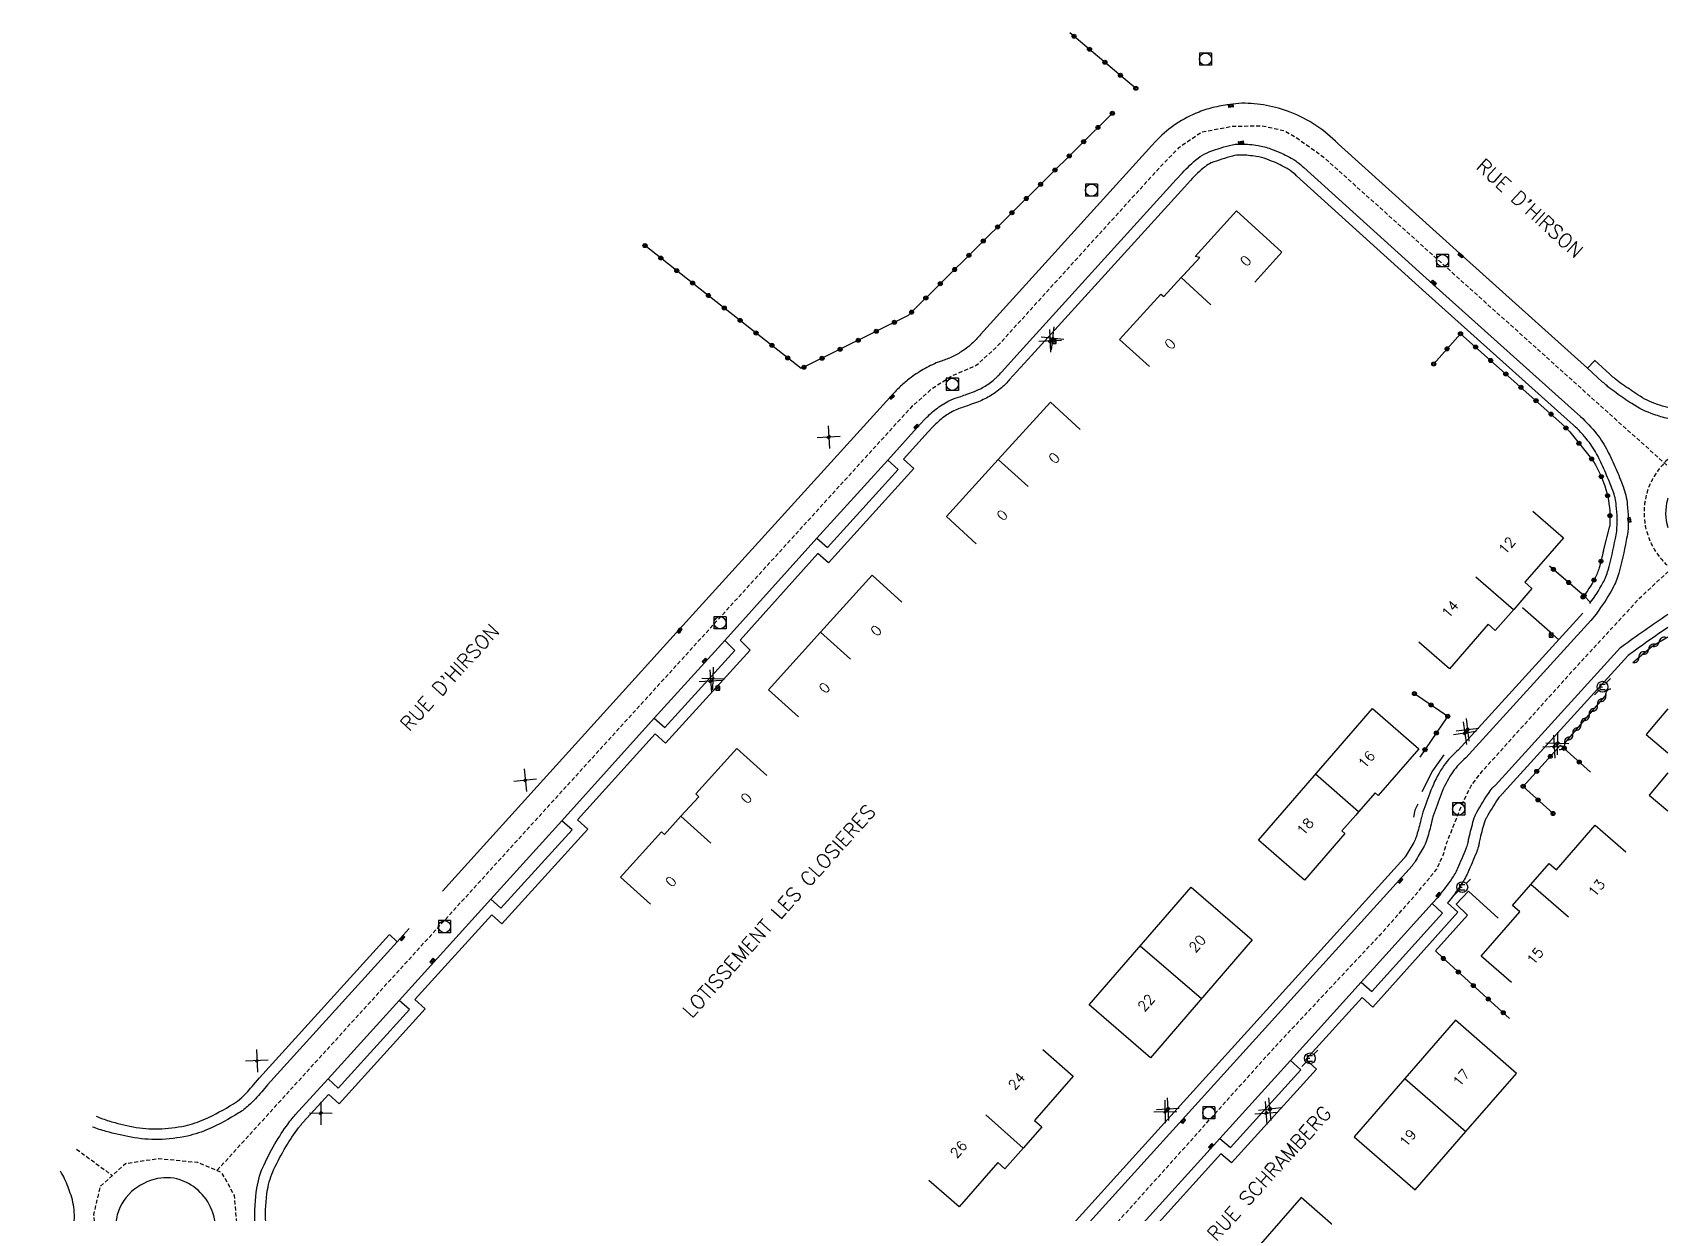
# Model space of a CAD drawing. Header units: millimetres. Extents: x 153000 to 154001, y 120000 to 121000.
# Drawn here: x 153797.5 to 154000.1, y 120311.5 to 120457.7 of the extents above; entities that cross this region are included whole.
import ezdxf
from ezdxf.enums import TextEntityAlignment as Align

# ---------------------------------------------------------------- set-up
doc = ezdxf.new("R2010")
doc.units = ezdxf.units.MM
doc.linetypes.add('DASHED', pattern=[0.75, 0.5, -0.25])
doc.layers.get('0').update_dxf_attribs({"linetype": 'CONTINUOUS'})
for name, color, linetype in [('W0001', 6, 'DASHED'), ('W0008', 7, 'CONTINUOUS'), ('W0017', 7, 'CONTINUOUS'), ('W0100', 7, 'CONTINUOUS'), ('W0310', 3, 'CONTINUOUS'), ('W0322', 7, 'CONTINUOUS'), ('W0330', 7, 'CONTINUOUS'), ('W0400', 7, 'CONTINUOUS'), ('W0420', 7, 'CONTINUOUS'), ('W0471', 7, 'CONTINUOUS'), ('W0984', 7, 'CONTINUOUS'), ('W0989', 7, 'CONTINUOUS'), ('W0991', 7, 'CONTINUOUS'), ('W1102', 7, 'CONTINUOUS')]:
    doc.layers.add(name, color=color, linetype=linetype)
doc.styles.get("Standard").update_dxf_attribs({"font": 'romans.shx', "width": 0.85})

# ---------------------------------------------------------------- blocks, each defined once
blk = doc.blocks.new('T420')
for p, q in [((0.75, 0.75), (-0.75, 0.75)), ((-0.75, 0.75), (-0.75, -0.75)), ((0.75, 0.75), (0.75, -0.75)), ((0.75, -0.75), (-0.75, -0.75))]:
    blk.add_line(p, q)
blk.add_ellipse((0, 0), major_axis=(-0.53, 0.53), ratio=1, start_param=3.926991, end_param=10.210176)
blk = doc.blocks.new('t330o')
at = {"color": 0, "linetype": 'Continuous'}
for p, q in [((0.25, -0.25), (-0.25, 0.25)), ((-0.25, -0.25), (0.25, 0.25)), ((-0.25, 0.25), (-0.25, -0.25)), ((0.25, 0.25), (-0.25, 0.25)), ((0.25, -0.25), (0.25, 0.25)), ((-0.25, -0.25), (0.25, -0.25)), ((-0.25, -0.25), (-0.25, -0.25))]:
    blk.add_line(p, q, dxfattribs=at)
blk = doc.blocks.new('t991o')
at = {"color": 0, "linetype": 'Continuous'}
for p, q in [((-1, 1), (1, -1)), ((-1, -1), (1, 1))]:
    blk.add_line(p, q, dxfattribs=at)
blk = doc.blocks.new('t322o')
at = {"color": 0, "linetype": 'Continuous'}
for radius in [0.25, 0.15]:
    blk.add_circle((0, 0), radius, dxfattribs=at)
blk = doc.blocks.new('T400')
for p, q in [((-0.15, 0.3), (0.15, 0.3)), ((-0.15, -0.25), (-0.15, 0.3)), ((-0.15, 0.15), (0.15, 0.15)), ((-0.15, 0), (0.15, 0)), ((0.15, 0.3), (0.15, -0.25)), ((-0.15, -0.15), (0.15, -0.15)), ((-0.15, -0.25), (-0.15, -0.3)), ((-0.15, -0.3), (0.15, -0.3)), ((0.15, -0.3), (0.15, -0.25))]:
    blk.add_line(p, q)
blk = doc.blocks.new('t310o')
at = {"color": 0, "linetype": 'Continuous'}
for centre, start, end in [((-0.5, 0.38), 216.8699, 323.1304), ((0.5, -0.37), 36.8699, 143.1303)]:
    blk.add_arc(centre, 0.625, start, end, dxfattribs=at)
blk = doc.blocks.new('T471')
for p, q in [((-0.333334, 0.333334), (-0.333334, -0.333334)), ((-0.333334, 0.333334), (0.333334, 0.333334)), ((-0.333334, 0), (0, 0)), ((0.500001, 0.500001), (1.000002, 1.000002)), ((-0.500001, -0.500001), (-1.000002, -1.000002)), ((-0.333334, -0.333334), (0.333334, -0.333334))]:
    blk.add_line(p, q)
blk.add_ellipse((0, 0), major_axis=(0.471405, 0.471405), ratio=1, start_param=5.4977871438, end_param=11.780972451)

msp = doc.modelspace()

# ---------------------------------------------------------------- linework, layer by layer
at = {"layer": 'W0001', "flags": 128}
for points in [[(153999.86, 120404.11), (153957.45, 120442.18), (153954.16, 120444.51), (153952.56, 120445.47), (153949.75, 120446.11), (153945.98, 120446.03), (153942.21, 120445.31), (153939.4, 120443.39), (153937.07, 120440.99), (153916.81, 120418.69), (153914.33, 120416.44), (153911.36, 120415.16), (153908.71, 120413.48), (153906.3, 120411.32), (153820.27, 120316.75)], [(153945.5, 120191.42), (153908.5, 120224), (153905.61, 120227.9), (153904.96, 120230.42), (153904.3, 120235.72), (153904.06, 120238.65), (153902.9, 120240.64), (153900.92, 120243.44), (153897.48, 120247.54), (153896.08, 120252.05), (153896.01, 120255.77), (153896.82, 120260.25), (153898, 120263.32), (153899.34, 120266.6), (153901.97, 120271.09), (153903.65, 120273.6), (153906.87, 120277.49), (153909.57, 120281.36), (153911.52, 120283.97), (153912.59, 120286.22), (153914.06, 120289.27), (153915.81, 120292.02), (153917.57, 120294.77), (153922.04, 120299.66), (153931.04, 120309.49), (153951.24, 120331.97), (153964.44, 120346.05), (153969.09, 120351.31), (153971.37, 120354.08), (153972.17, 120355.83), (153972.64, 120357.4), (153974.5, 120362.07), (153975.62, 120364.39), (153976.79, 120365.95), (153988.43, 120378.9), (153996.53, 120387.67), (154000, 120390.9)], [(153802.88, 120319.42), (153807.32, 120316.15)]]:
    msp.add_lwpolyline(points, dxfattribs=at)
msp.add_lwpolyline([(154000, 120404.81, 0.144249), (153997.36, 120400.52, 0.181181), (153997.95, 120394.37, 0.097451), (154000, 120391.66, 0.097451)], format="xyb", dxfattribs=at)
msp.add_lwpolyline([(153818.83, 120301.27), (153821.19, 120302.99), (153822.45, 120306.29), (153822.76, 120309.9), (153822.45, 120313.67), (153820.88, 120316.5), (153817.89, 120317.75), (153813.02, 120318.22), (153808.93, 120317.6), (153805.79, 120314.77), (153805, 120311.32), (153805.31, 120307.24), (153807.04, 120303.94), (153812.07, 120301.27)], close=True, dxfattribs=at)
at = {"layer": 'W0008', "flags": 128}
for points in [[(154000, 120409.87, -0.016345), (153998.28, 120410.39, -0.06668), (153995.54, 120411.73, -0.00656), (153993.62, 120413.05, -0.013106), (153992.68, 120413.74, -0.013195), (153992.47, 120413.92, -0.004801), (153991.92, 120414.41), (153990.03, 120416.13), (153974.65, 120429.96), (153959.16, 120443.9, 0.0544), (153956.4, 120446.19, 0.0544), (153953.23, 120447.83, 0.04633), (153950.29, 120448.66, 0.04633), (153947.25, 120448.93), (153945.43, 120448.72, 0.035447), (153943.4, 120448.32, 0.035447), (153941.45, 120447.65, 0.052372), (153938.8, 120446.16, 0.052372), (153936.51, 120444.16), (153914.85, 120420.3, -0.040927), (153913.75, 120419.12, -0.040927), (153912.47, 120418.14, -0.036599), (153911.2, 120417.45, -0.036599), (153909.85, 120416.96, 0.033327), (153908, 120416.09, 0.033327), (153906.28, 120414.98, 0.024906), (153905.1, 120414.01, 0.024906), (153904.03, 120412.93), (153877.18, 120383.33), (153848.23, 120351.37)], [(153824.98, 120310.3, -0.04938), (153825.23, 120314.6, -0.070716), (153826.11, 120317.49, -0.024588), (153827.66, 120320.41, -0.027422), (153829.32, 120322.86, -0.012121), (153829.62, 120323.25, -0.011286), (153829.98, 120323.66), (153833.11, 120327.08), (153834.04, 120328.11), (153842.85, 120337.83), (153854.2, 120350.37), (153863, 120360.09), (153874.45, 120372.79), (153883.18, 120382.39), (153894.58, 120395.07), (153903.39, 120404.75), (153907.38, 120409.17), (153908, 120409.83, -0.045128), (153909.52, 120411.19, -0.048011), (153911.16, 120412.18, -0.036111), (153911.72, 120412.4, 0.014312), (153913.16, 120412.89), (153914.11, 120413.25, 0.049218), (153915.43, 120413.9, 0.044705), (153916.72, 120414.87, 0.015307), (153917.01, 120415.16, 0.009692), (153917.46, 120415.63), (153920.16, 120418.62), (153939.11, 120439.48), (153939.87, 120440.31, -0.036867), (153941.81, 120442.13, -0.075117), (153942.94, 120442.8, -0.032418), (153945.72, 120443.71, -0.066574), (153947.14, 120443.88, -0.036273), (153949.24, 120443.7, -0.047356), (153950.8, 120443.29, -0.020471), (153952.05, 120442.78, -0.016844), (153953.51, 120442.04, -0.037486), (153954.06, 120441.69, -0.02178), (153954.93, 120440.97), (153970.95, 120426.49), (153988.45, 120410.78), (153989.19, 120410.12, -0.0428), (153991.18, 120407.99, -0.049827), (153992.53, 120405.87, -0.013447), (153993.56, 120403.69, -0.013492), (153994.46, 120401.46, -0.064109), (153994.98, 120399.27, -0.041926), (153995.05, 120395.84)], [(154000, 120400.04, 0.009121), (153999.94, 120399.83, 0.142009), (154000, 120396.41, 0.142009)], [(153995.05, 120395.84, 0.004304), (153994.85, 120394.78, -0.02121), (153993.92, 120390.73, -0.057442), (153993.17, 120388.87, -0.035782), (153991.44, 120386.17), (153991.11, 120385.68), (153990.45, 120384.89), (153974.97, 120367.87), (153974.75, 120367.67, 0.066568), (153973.2, 120365.89, 0.055657), (153971.92, 120363.37, 0.004749), (153970.94, 120360.68, 0.024756), (153970.79, 120360.15, 0.013162), (153970.76, 120360.05, -0.009266), (153970.73, 120359.9), (153970.67, 120359.64, -0.024286), (153970.11, 120357.63, -0.050652), (153969.7, 120356.72, -0.005635), (153968.7, 120355.05, -0.02541), (153968.46, 120354.69, -0.011), (153968.39, 120354.6, -0.010738), (153968.31, 120354.51), (153934.7, 120317.41), (153916.5, 120297.27)], [(153933.82, 120308.91), (153944.5, 120320.73), (153953.26, 120330.41), (153962.03, 120340.11), (153970.79, 120349.82), (153971.46, 120350.55), (153971.73, 120350.88, 0.026801), (153973.24, 120352.87, 0.043902), (153973.98, 120354.2, 0.007361), (153975.02, 120356.63, 0.029789), (153975.23, 120357.25, 0.038124), (153975.27, 120357.46, -0.028246), (153975.32, 120357.74), (153975.43, 120358.22, -0.017989), (153976.03, 120360.44, -0.054861), (153976.34, 120361.14, -0.016792), (153977.85, 120363.58, -0.050194), (153978.46, 120364.32, -0.029575), (153978.58, 120364.42, 0.042565), (153978.66, 120364.49), (153994.12, 120381.54), (153994.3, 120381.66, -0.009342), (154000, 120385.67, -0.009342)], [(153844.08, 120346.73), (153842.59, 120345.08), (153826.55, 120327.39), (153825.82, 120326.51, -0.030865), (153824.2, 120324.82, -0.047889), (153823, 120323.9, -0.033839), (153819.3, 120321.93, -0.050488), (153816.62, 120321.04, -0.049549), (153813.06, 120320.61, -0.051709), (153809.64, 120320.89, -0.014738), (153806.55, 120321.6, -0.010189), (153804.86, 120322.15)], [(153797.46, 120303.63, -0.009644), (153798.06, 120304.06, 0.03098), (153799.02, 120304.91, 0.035743), (153801.5, 120307.81, 0.076959), (153802.33, 120309.38, 0.090183), (153802.62, 120311.3, 0.071597), (153802.2, 120313.71, 0.029721), (153801.41, 120315.72, 0.033422), (153800.9, 120316.68, 0.007009)], [(153818.34, 120305.39, 0.126639), (153819.92, 120308.18, 0.136216), (153819.9, 120311.16, 0.111636), (153818.46, 120313.8, 0.115658), (153816.1, 120315.47, 0.149082), (153812.91, 120315.77, 0.132392), (153809.71, 120314.15, 0.163537), (153807.82, 120310.8, 0.168906), (153808.35, 120307.11, 0.146461), (153811.01, 120304.36, 0.151957), (153814.62, 120303.59, 0.087618), (153816.6, 120304.14, 0.08452), (153818.34, 120305.35)]]:
    msp.add_lwpolyline(points, format="xyb", dxfattribs=at)
for points in [[(153894.58, 120395.07), (153895.92, 120393.93), (153904.66, 120403.59), (153903.39, 120404.75)], [(153874.45, 120372.79), (153875.74, 120371.62), (153884.42, 120381.17), (153883.18, 120382.39)], [(153854.2, 120350.37), (153855.45, 120349.25), (153864.28, 120358.95), (153863, 120360.09)], [(153962.03, 120340.11), (153963.35, 120338.92), (153972.08, 120348.65), (153970.79, 120349.82)], [(153834.04, 120328.11), (153835.31, 120326.96), (153844.12, 120336.69), (153842.85, 120337.83)], [(153944.5, 120320.73), (153945.83, 120319.6), (153954.55, 120329.22), (153953.26, 120330.41)]]:
    msp.add_lwpolyline(points, dxfattribs=at)
at = {"layer": 'W0017', "flags": 128}
for points in [[(153993.68, 120395.93, 0.041926), (153993.62, 120399.13, 0.064109), (153993.18, 120400.98, 0.013492), (153992.3, 120403.14, 0.013447), (153991.31, 120405.25, 0.049827), (153990.11, 120407.14, 0.0428), (153988.27, 120409.1), (153987.53, 120409.76), (153970.03, 120425.47), (153954.01, 120439.96, 0.02178), (153953.23, 120440.6, 0.037486), (153952.86, 120440.84, 0.016844), (153951.47, 120441.53, 0.020471), (153950.33, 120442, 0.047356), (153949.02, 120442.34, 0.036273), (153947.12, 120442.51, 0.066574), (153946.06, 120442.38, 0.032418), (153943.45, 120441.53, 0.075117), (153942.67, 120441.07, 0.036867), (153940.88, 120439.38), (153940.12, 120438.55), (153921.17, 120417.69), (153918.47, 120414.71, -0.009692), (153917.99, 120414.2, -0.015307), (153917.64, 120413.86, -0.044705), (153916.15, 120412.74, -0.049218), (153914.6, 120411.97), (153913.64, 120411.61, -0.014312), (153912.13, 120411.09, 0.036111), (153911.75, 120410.94, 0.048011), (153910.34, 120410.09, 0.045128), (153909, 120408.9), (153908.39, 120408.24), (153905.32, 120404.84), (153906.59, 120403.68), (153896.04, 120392.02), (153894.7, 120393.16), (153885.07, 120382.45), (153886.32, 120381.22), (153875.84, 120369.69), (153874.55, 120370.85), (153864.94, 120360.19), (153866.23, 120359.05), (153855.55, 120347.32), (153854.31, 120348.44), (153844.79, 120337.93), (153846.06, 120336.79), (153835.41, 120325.02), (153834.13, 120326.17), (153834.12, 120326.16)], [(154000, 120411.24, -0.013033), (153998.7, 120411.64, -0.06668), (153996.27, 120412.82, -0.00656), (153994.38, 120414.12, -0.013106), (153993.5, 120414.78, -0.013195), (153993.34, 120414.91, -0.004801), (153992.8, 120415.39), (153990.92, 120417.11)], [(153990.34, 120386.99, 0.035782), (153991.96, 120389.53, 0.057442), (153992.59, 120391.09, 0.02121), (153993.5, 120395.03, -0.020211), (153993.68, 120395.93)], [(153989.45, 120385.8), (153974.02, 120368.84), (153973.85, 120368.69, 0.066568), (153972.07, 120366.63, 0.055657), (153970.66, 120363.85, 0.004749), (153969.67, 120361.13, 0.024756), (153969.47, 120360.48, 0.013162), (153969.43, 120360.3, -0.009266), (153969.41, 120360.21), (153969.35, 120359.94, -0.024286), (153968.82, 120358.06, -0.050652), (153968.52, 120357.4, -0.005635), (153967.54, 120355.75, -0.02541), (153967.38, 120355.51, -0.011), (153967.35, 120355.47, -0.010738), (153967.31, 120355.42), (153933.7, 120318.31), (153915.49, 120298.17)], [(154000, 120384.02, 0.008099), (153995.1, 120380.56), (153995.04, 120380.52), (153979.66, 120363.58, -0.042193), (153979.42, 120363.35, 0.049982), (153978.98, 120362.82, 0.016792), (153977.52, 120360.46, 0.054861), (153977.33, 120360.04, 0.017989), (153976.75, 120357.91), (153976.64, 120357.43, 0.028246), (153976.62, 120357.3, -0.038124), (153976.54, 120356.89, -0.029789), (153976.28, 120356.12, -0.007361), (153975.22, 120353.65, -0.043902), (153974.37, 120352.11, -0.026801), (153972.77, 120350), (153972.71, 120349.92), (153974, 120348.75), (153963.45, 120336.99), (153962.13, 120338.19), (153955.17, 120330.5), (153956.47, 120329.31), (153945.95, 120317.71), (153944.63, 120318.84), (153935.75, 120309.02)], [(153805.31, 120323.51, 0.029873), (153806.9, 120322.91, 0.028538), (153809.88, 120322.18, 0.051709), (153813.04, 120321.92, 0.049549), (153816.34, 120322.32, 0.050488), (153818.76, 120323.13, 0.033839), (153822.31, 120325.02, 0.047889), (153823.31, 120325.78, 0.030865), (153824.81, 120327.36), (153825.56, 120328.26), (153841.61, 120345.96)], [(153836.07, 120294.81), (153831.86, 120298.64), (153831.09, 120299.32, -0.055128), (153829.09, 120301.57, -0.065475), (153827.95, 120303.72, -0.02994), (153826.67, 120307.89, -0.049354), (153826.32, 120310.36, -0.04938), (153826.55, 120314.4, -0.070716), (153827.33, 120316.92, -0.024588), (153828.82, 120319.72, -0.027422), (153830.39, 120322.05, -0.012121), (153830.66, 120322.39, -0.011286), (153830.97, 120322.75), (153834.1, 120326.17)]]:
    msp.add_lwpolyline(points, format="xyb", dxfattribs=at)
for points in [[(153990.96, 120417.07), (153990.03, 120416.13)], [(153990.43, 120387.11), (153989.62, 120387.95), (153985.35, 120391.62)], [(153986.46, 120382.52), (153985.74, 120383.15), (153981.98, 120386.44)], [(153972.25, 120368.25), (153970.86, 120366.28), (153969.54, 120363.67)], [(153969.02, 120362.12), (153968.65, 120361.37), (153968.49, 120360.51)], [(153972.2, 120343.02), (153971.21, 120343.96), (153975.18, 120348.39), (153973.79, 120349.73), (153975.29, 120351.37), (153978.99, 120348.01)], [(153842.59, 120345.08), (153841.64, 120345.99)]]:
    msp.add_lwpolyline(points, dxfattribs=at)
at = {"layer": 'W0100', "flags": 128}
for points in [[(153935.78, 120416.31), (153932.08, 120419.68), (153937.2, 120425.3), (153937.57, 120424.98), (153939.72, 120427.34), (153939.99, 120427.63), (153942.02, 120429.83), (153941.45, 120429.96), (153946.56, 120435.59), (153952.19, 120430.48), (153948.83, 120426.77)], [(153914.34, 120394.38), (153910.64, 120397.74), (153917.06, 120404.82), (153923.51, 120411.9), (153927.21, 120408.54)], [(153892.32, 120372.96), (153888.6, 120376.3), (153895.03, 120383.45), (153901.43, 120390.5), (153905.13, 120387.14)], [(153873.97, 120349.74), (153870.26, 120353.08), (153875.34, 120358.72), (153875.71, 120358.39), (153877.76, 120360.65), (153879.95, 120363.06), (153879.59, 120363.4), (153884.69, 120369.04), (153888.4, 120365.69)]]:
    msp.add_lwpolyline(points, dxfattribs=at)
for points in [[(153923.52, 120419.72), (153923.7, 120419.55), (153923.44, 120419.27), (153923.26, 120419.44)], [(153923.84, 120419.95), (153923.92, 120419.85), (153923.72, 120419.68), (153923.64, 120419.78)], [(153896.02, 120407.36), (153895.83, 120407.53), (153896.11, 120407.83), (153896.29, 120407.66)], [(153881.44, 120377.58), (153881.63, 120377.42), (153881.39, 120377.15), (153881.21, 120377.31)], [(153881.86, 120377.74), (153881.8, 120377.81), (153881.62, 120377.64), (153881.68, 120377.58)], [(153974.84, 120370.71), (153974.66, 120370.85), (153974.88, 120371.14), (153975.06, 120371.01)], [(153975.13, 120371.1), (153974.95, 120371.25), (153975.21, 120371.59), (153975.4, 120371.44)], [(153985.92, 120369.44), (153986.09, 120369.29), (153985.89, 120369.07), (153985.72, 120369.22)], [(153986.37, 120369.9), (153986.56, 120369.7), (153986.24, 120369.4), (153986.05, 120369.59)], [(153858.46, 120364.9), (153858.27, 120365.05), (153858.47, 120365.29), (153858.66, 120365.14)], [(153825.19, 120330.2), (153825.06, 120330.31), (153825.26, 120330.53), (153825.39, 120330.42)], [(153833.2, 120324.06), (153833.36, 120323.9), (153833.1, 120323.65), (153832.95, 120323.8)], [(153937.57, 120324.01), (153937.73, 120323.85), (153937.95, 120324.08), (153937.79, 120324.24)], [(153938.01, 120324.12), (153937.82, 120324.28), (153938.12, 120324.61), (153938.3, 120324.44)], [(153950.46, 120323.93), (153950.29, 120324.09), (153950.07, 120323.84), (153950.25, 120323.69)], [(153950.47, 120324.28), (153950.74, 120324.61), (153950.95, 120324.45), (153950.68, 120324.11)]]:
    msp.add_lwpolyline(points, close=True, dxfattribs=at)
at = {"layer": 'W0100'}
for points in [[(153983.29, 120398.41), (153987.06, 120395.13), (153982.27, 120389.62), (153983.17, 120388.83), (153980.91, 120386.24), (153978.62, 120383.64), (153977.73, 120384.41), (153972.94, 120378.9), (153969.17, 120382.18)], [(154000, 120373.95), (153998.79, 120372.54), (153997.3, 120370.78), (154000, 120368.47)], [(154000, 120366.02), (153997.69, 120363.26), (154000, 120361.32)], [(153980.63, 120340.03), (153976.87, 120343.31), (153981.67, 120348.81), (153980.77, 120349.6), (153983.03, 120352.19), (153985.32, 120354.79), (153986.21, 120354.02), (153991.01, 120359.52), (153994.78, 120356.23)], [(153922.59, 120331.75), (153926.35, 120328.46), (153921.55, 120322.96), (153922.45, 120322.17), (153920.19, 120319.59), (153917.89, 120316.98), (153917.01, 120317.76), (153912.2, 120312.26), (153908.44, 120315.54)]]:
    msp.add_lwpolyline(points, dxfattribs=at)
for points in [[(153963.42, 120373.96), (153969.16, 120368.97), (153964.13, 120363.22), (153963.76, 120363.55), (153961.68, 120361.17), (153961.34, 120360.79), (153959.62, 120358.82), (153960.01, 120358.49), (153955, 120352.72), (153949.29, 120357.69)], [(153940.97, 120351.87), (153948.53, 120345.33), (153935.9, 120330.73), (153928.34, 120337.27)], [(153981.24, 120328.8), (153973.7, 120335.37), (153967.44, 120328.18), (153961.15, 120320.95), (153968.69, 120314.39), (153974.98, 120321.61)], [(153962.12, 120306.83), (153954.59, 120313.41), (153941.99, 120299), (153949.52, 120292.42)]]:
    msp.add_lwpolyline(points, close=True, dxfattribs=at)
at = {"layer": 'W0310', "flags": 128}
for points in [[(153995.68, 120379.66), (153998.07, 120381.69), (154000, 120382.84)], [(153987.21, 120369.66), (153992.4, 120375.7)]]:
    msp.add_lwpolyline(points, dxfattribs=at)
at = {"layer": 'W0322'}
msp.add_line((153992.02, 120393.52), (153992.8, 120396.56), dxfattribs=at)
at = {"layer": 'W0322', "flags": 128}
for points in [[(153934.1, 120450.78), (153933.58, 120451.22), (153925.94, 120457.66)], [(153931.19, 120447.69), (153905.89, 120422.64), (153892.66, 120416.08), (153880.93, 120425.29), (153873.07, 120431.47)], [(153989.62, 120387.95), (153989.14, 120388.36), (153985.35, 120391.62)], [(153968.61, 120375.83), (153972.74, 120373.01), (153972.09, 120372.07), (153969.27, 120367.94)], [(153985.78, 120360.98), (153982.08, 120364.34), (153986.72, 120369.44), (153990.42, 120366.08)], [(153972.2, 120343.02), (153972.98, 120342.32), (153980.39, 120335.6)]]:
    msp.add_lwpolyline(points, dxfattribs=at)
for points in [[(153971, 120416.65), (153974.32, 120420.39), (153986.88, 120409.24), (153987.85, 120408.22), (153990.56, 120404.89, -0.013555), (153990.95, 120404.29, -0.013555), (153991.3, 120403.66, -0.069634), (153992.55, 120400.22, -0.069634), (153992.8, 120396.56)], [(153992.02, 120393.52, -0.011735), (153991.49, 120391.4, -0.057442), (153990.96, 120390.07, -0.035782), (153989.42, 120387.67)]]:
    msp.add_lwpolyline(points, format="xyb", dxfattribs=at)
at = {"layer": 'W1102'}
for p, q in [((153939.72, 120427.34), (153943.4, 120423.96)), ((153917.06, 120404.82), (153920.76, 120401.46)), ((153895.03, 120383.45), (153898.74, 120380.1)), ((153881.46, 120357.29), (153877.76, 120360.65))]:
    msp.add_line(p, q, dxfattribs=at)
for points in [[(153976.23, 120390.29), (153980.9, 120386.23)], [(153961.68, 120361.17), (153956.36, 120365.83)], [(153987.71, 120348.13), (153983.04, 120352.2)]]:
    msp.add_lwpolyline(points, dxfattribs=at)
at = {"layer": 'W1102', "flags": 128}
for points in [[(153942.22, 120338.03), (153934.65, 120344.57)], [(153967.44, 120328.18), (153974.98, 120321.61)], [(153915.51, 120323.65), (153920.16, 120319.55)]]:
    msp.add_lwpolyline(points, dxfattribs=at)

# ---------------------------------------------------------------- block references
at = {"layer": 'W0310'}
for p, rotation in [((153998.91, 120382.22), 32.23427419901585), ((153996.42, 120380.33), 42.17573862238717), ((153997.63, 120381.33), 37.20500641070526), ((153992.31, 120375.6), 49.29235588272124), ((153991.29, 120374.41), 49.29235588272124), ((153989.25, 120372.04), 49.29235588272124), ((153990.27, 120373.23), 49.29235588272124), ((153987.21, 120369.66), 49.29235588272124), ((153988.23, 120370.85), 49.29235588272124)]:
    msp.add_blockref('t310o', p, dxfattribs=dict(at, rotation=rotation))
at = {"layer": 'W0322'}
for p, rotation in [((153926.45, 120457.23), 139.8654069567751), ((153928.36, 120455.62), 139.8654069567751), ((153930.27, 120454), 139.8654069567751), ((153932.19, 120452.39), 139.8654069567751), ((153934.1, 120450.78), 139.8654069568518), ((153931.19, 120447.69), 224.715752582818), ((153929.41, 120445.93), 224.715752582818), ((153927.64, 120444.17), 224.715752582818), ((153925.86, 120442.41), 224.715752582818), ((153922.31, 120438.89), 224.715752582818), ((153924.08, 120440.65), 224.715752582818), ((153920.53, 120437.13), 224.715752582818), ((153918.75, 120435.37), 224.715752582818), ((153916.98, 120433.62), 224.715752582818), ((153873.3, 120431.3), 141.8276846336145), ((153915.2, 120431.86), 224.715752582818), ((153875.26, 120429.75), 141.8276846336145), ((153913.42, 120430.1), 224.715752582818), ((153877.23, 120428.21), 141.8276846336145), ((153879.19, 120426.66), 141.8276846336145), ((153911.65, 120428.34), 224.715752582818), ((153881.16, 120425.12), 141.8276846335643), ((153908.09, 120424.82), 224.715752582818), ((153909.87, 120426.58), 224.715752582818), ((153883.12, 120423.57), 141.8276846335643), ((153906.32, 120423.06), 224.715752582818), ((153885.09, 120422.03), 141.8276846335643), ((153901.95, 120420.69), 206.3688505022526), ((153904.19, 120421.8), 206.3688505022526), ((153887.05, 120420.48), 141.8276846335643), ((153889.02, 120418.94), 141.8276846335643), ((153899.71, 120419.58), 206.3688505022526), ((153974.32, 120420.39), 48.40071105152217), ((153976.19, 120418.73), 318.4007110517044), ((153890.98, 120417.39), 141.8276846335643), ((153895.23, 120417.35), 206.3688505022526), ((153897.47, 120418.46), 206.3688505022526), ((153971, 120416.65), 48.40071105152217), ((153972.66, 120418.52), 48.40071105152217), ((153978.06, 120417.07), 318.4007110517044), ((153892.99, 120416.24), 206.3688505022526), ((153979.93, 120415.41), 318.4007110517044), ((153981.8, 120413.75), 318.4007110517044), ((153983.67, 120412.09), 318.4007110517044), ((153985.54, 120410.43), 318.4007110517044), ((153987.37, 120408.72), 313.5086270318577), ((153988.99, 120406.82), 309.2595995026247), ((153990.56, 120404.89), 304.0614130129678), ((153991.76, 120402.7), 293.2293658763647), ((153992.53, 120400.33), 282.3973187396178), ((153992.83, 120397.85), 271.5652716021524), ((153985.83, 120391.21), 139.3247980534112), ((153991.71, 120392.22), 255.6678852121619), ((153987.72, 120389.58), 139.3247980534112), ((153990.85, 120389.88), 240.836925615357), ((153989.5, 120387.78), 233.6514848686477), ((153989.62, 120387.95), 139.3247980534111), ((153968.61, 120375.83), 325.6401548762632), ((153970.68, 120374.42), 325.6401548762632), ((153972.74, 120373.01), 235.6401548762634), ((153971.33, 120370.95), 235.6401548762632), ((153969.92, 120368.88), 235.6401548762632), ((153985.44, 120368.04), 47.75718389858733), ((153987.17, 120369.04), 317.7571838985866), ((153983.76, 120366.19), 47.75718389858733), ((153989.02, 120367.35), 317.7571838985866), ((153982.08, 120364.34), 137.7571838985866), ((153983.93, 120362.66), 137.7571838985866), ((153985.78, 120360.98), 137.7571838985866), ((153972.2, 120343.02), 317.8462219846516), ((153974.05, 120341.34), 317.8462219846514), ((153975.9, 120339.67), 317.8462219846514), ((153977.76, 120337.99), 317.8462219846514), ((153979.61, 120336.31), 317.8462219846514)]:
    msp.add_blockref('t322o', p, dxfattribs=dict(at, rotation=rotation))
at = {"layer": 'W0330', "rotation": 359.98731}
for p in [(153923.97, 120419.41), (153882.31, 120376.48)]:
    msp.add_blockref('t330o', p, dxfattribs=at)
at = {"layer": 'W0330'}
msp.add_blockref('t330o', (153985.54, 120383.05), dxfattribs=at)
at = {"layer": 'W0400'}
for p, rotation in [((153945.89, 120448.61), 98.22263057198381), ((153947.11, 120444.06), 278.6959083329293), ((153974.33, 120430.11), 231.3303245176448), ((153971.02, 120426.69), 47.27688524056337), ((153903.89, 120412.55), 313.8436880802199), ((153906.92, 120408.87), 136.0004592380048), ((153995.24, 120397.31), 188.2299104696183), ((153877.58, 120383.65), 328.7041664215615), ((153880.68, 120379.9), 136.711996084897), ((153966.87, 120352.68), 318.4818022847911), ((153971.58, 120350.91), 140.6875229841742), ((153843.24, 120345.55), 318.5391790189772), ((153846.96, 120342.73), 135.3932144845176), ((153939.95, 120322.91), 138.4123367406193), ((153943.43, 120319.78), 138.4980426521382)]:
    msp.add_blockref('T400', p, dxfattribs=dict(at, rotation=rotation))
at = {"layer": 'W0420', "rotation": 359.98731}
for p in [(153942.73, 120454.38), (153928.61, 120438.16), (153972.08, 120429.43), (153911.37, 120414.12), (153882.59, 120384.6), (153848.46, 120346.97)]:
    msp.add_blockref('T420', p, dxfattribs=at)
at = {"layer": 'W0420'}
for p in [(153974.09, 120361.53), (153943.15, 120323.91)]:
    msp.add_blockref('T420', p, dxfattribs=at)
at = {"layer": 'W0471'}
for p in [(153991.9, 120376.68), (153974.54, 120351.86), (153955.66, 120330.66)]:
    msp.add_blockref('T471', p, dxfattribs=at)
at = {"layer": 'W0991', "extrusion": (0, 0, -1)}
for p, rotation in [((-153923.78, 120419.82), 321.0243318919221), ((-153923.48, 120419.5), 312.7092758295493), ((-153896.06, 120407.59), 311.9720301890645), ((-153881.42, 120377.36), 311.0331888326238), ((-153974.86, 120370.93), 306.6982044122406), ((-153975.17, 120371.34), 308.0820451473845), ((-153985.91, 120369.26), 311.9605665102585), ((-153986.31, 120369.65), 316.4396666911876), ((-153858.47, 120365.09), 308.8253143663032), ((-153825.23, 120330.36), 312.1748884905869), ((-153938.06, 120324.36), 312.1757978466982), ((-153950.71, 120324.36), 38.8268515463854), ((-153833.15, 120323.85), 315.0552931506382)]:
    msp.add_blockref('t991o', p, dxfattribs=dict(at, rotation=rotation))
at = {"layer": 'W0991'}
for p, rotation in [((153881.74, 120377.69), 42.70141986579378), ((153937.76, 120324.05), 46.35726432262204), ((153950.27, 120323.89), 48.77466080363779)]:
    msp.add_blockref('t991o', p, dxfattribs=dict(at, rotation=rotation))

# ---------------------------------------------------------------- texts
at = {"layer": 'W0984'}
for s, rotation, p in [('12', 48.971, (153980.07, 120394.16)), ('14', 48.971, (153973.03, 120386.28)), ('16', 48.971, (153962.69, 120367.66)), ('18', 48.971, (153955.09, 120359.36)), ('13', 50.3907, (153991.17, 120351.76)), ('20', 48.971, (153941.72, 120344.87)), ('15', 50.3907, (153983.56, 120343.32)), ('22', 48.971, (153935.38, 120337.55)), ('24', 48.971, (153919.33, 120327.84)), ('17', 50.3907, (153974.41, 120328.26)), ('19', 50.3907, (153967.8, 120320.8)), ('26', 48.971, (153912.15, 120319.4))]:
    msp.add_text(s, height=1.25, rotation=rotation, dxfattribs=at).set_placement(p, align=Align.MIDDLE)
at = {"layer": 'W0989'}
for rotation, p in [(317.6472, (153976.11, 120440.94)), (47.6472, (153844.1, 120371.05))]:
    msp.add_text("RUE D'HIRSON", height=1.75, rotation=rotation, dxfattribs=at).set_placement(p)
for s, rotation, p in [('LOTISSEMENT LES CLOSIERES', 48.1524, (153889.88, 120348.9)), ('RUE SCHRAMBERG', 47.7707, (153950.63, 120316.42))]:
    msp.add_text(s, height=1.75, rotation=rotation, dxfattribs=at).set_placement(p, align=Align.MIDDLE)
at = {"layer": 'W0991'}
for rotation, p in [(47.7518, (153947.71, 120429.42)), (47.6826, (153938.34, 120419.12)), (47.6653, (153923.98, 120405)), (47.7892, (153917.55, 120397.92)), (47.8096, (153901.93, 120383.62)), (48.0261, (153895.54, 120376.53)), (47.9156, (153885.85, 120362.87)), (47.9807, (153876.51, 120352.56))]:
    msp.add_text('0', height=1.25, rotation=rotation, dxfattribs=at).set_placement(p, align=Align.MIDDLE)

doc.saveas('drawing.dxf')
